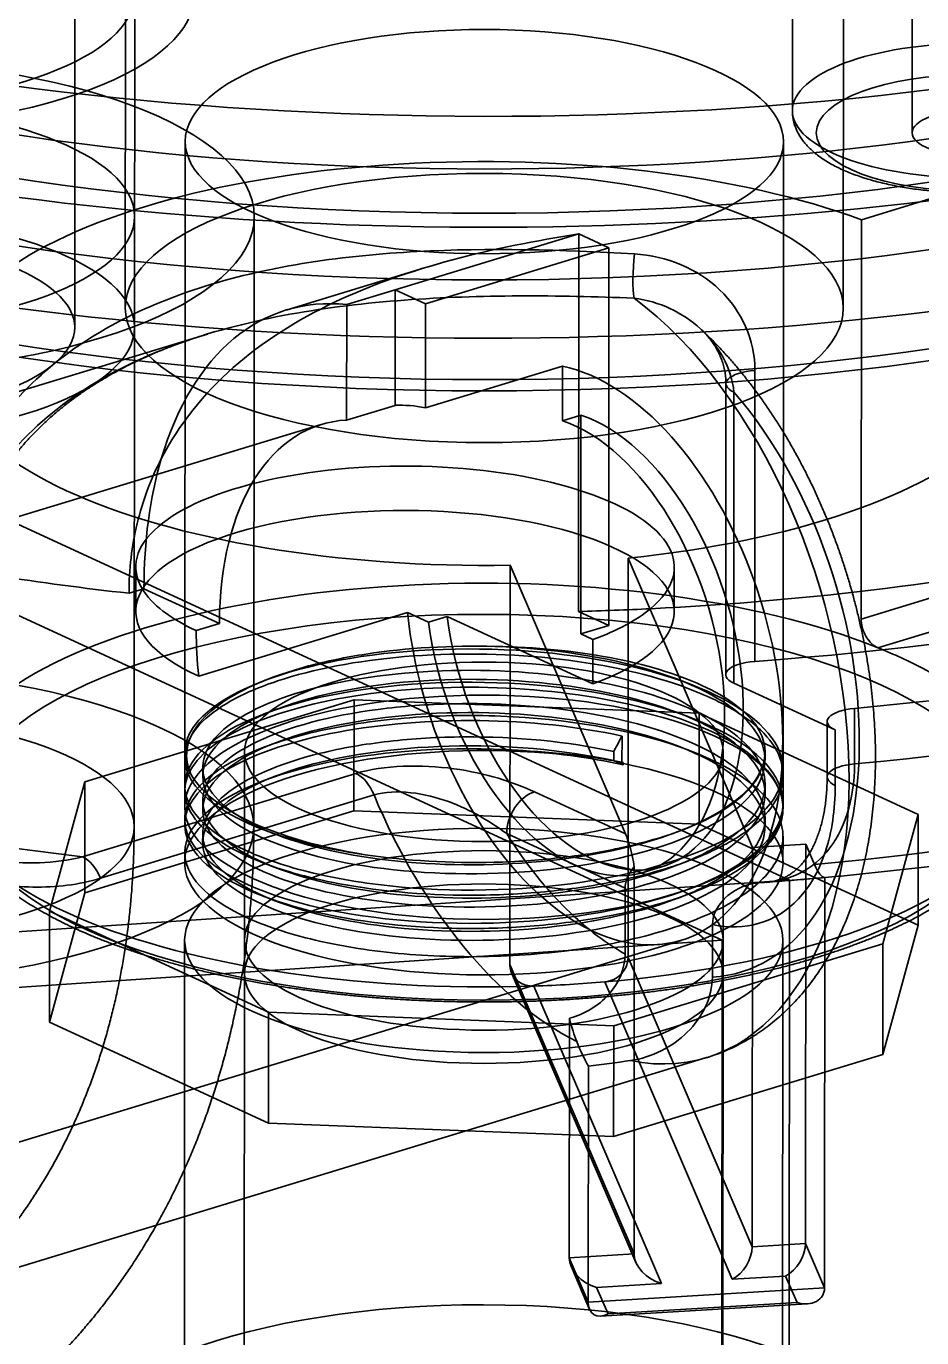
# Model space of a CAD drawing. Header units: millimetres. Extents: x 13 to 1054, y -1204 to 736.
# Drawn here: x 602.6 to 640, y -123.8 to -69 of the extents above; entities that cross this region are included whole.
import ezdxf

# ---------------------------------------------------------------- set-up
doc = ezdxf.new("R2010")
doc.units = ezdxf.units.MM
doc.layers.add('1', color=7, linetype='Continuous', true_color=0xffffff)

msp = doc.modelspace()

# ---------------------------------------------------------------- linework, layer by layer
at = {"layer": '1', "color": 250, "linetype": 'Continuous', "lineweight": 35}
for p, q in [((606.893, 197.365), (606.691, -80.751)), ((636.691, -80.773), (636.893, 197.343)), ((616.248, -97.131), (605.005, -100.555)), ((616.248, -97.131), (616.245, -101.766)), ((630.67, -97.694), (616.248, -97.131)), ((630.67, -97.694), (630.667, -102.33)), ((639.822, -101.916), (630.67, -97.694)), ((627.447, -99.785), (627.448, -98.643)), ((609.177, -99.339), (609.177, -99.551)), ((611.677, -99.296), (611.67, -108.566)), ((627.101, -99.293), (627.101, -99.668)), ((631.67, -108.581), (631.677, -99.31)), ((633.427, -99.651), (633.427, -99.312)), ((609.927, -99.953), (609.926, -100.329)), ((627.447, -99.785), (627.493, -99.752)), ((634.176, -100.265), (634.177, -100.053)), ((605.005, -100.555), (603.526, -105.961)), ((605.005, -100.555), (605.001, -105.19)), ((609.176, -100.73), (609.176, -100.942)), ((633.426, -101.041), (633.426, -100.666)), ((609.926, -101.344), (609.925, -101.72)), ((616.245, -101.766), (605.001, -105.19)), ((630.667, -102.33), (616.245, -101.766)), ((634.175, -101.656), (634.176, -101.443)), ((638.343, -107.322), (639.822, -101.916)), ((639.822, -101.916), (639.819, -106.551)), ((609.175, -102.12), (609.175, -102.333)), ((639.819, -106.551), (630.667, -102.33)), ((633.425, -102.432), (633.425, -102.056)), ((609.925, -102.735), (609.924, -103.11)), ((634.174, -103.948), (634.175, -102.834)), ((609.174, -103.511), (609.174, -103.929)), ((605.001, -105.19), (603.522, -110.597)), ((603.526, -105.961), (603.522, -110.597)), ((603.526, -105.961), (612.678, -110.183)), ((638.34, -111.957), (639.819, -106.551)), ((627.099, -110.746), (638.343, -107.322)), ((638.343, -107.322), (638.34, -111.957)), ((603.522, -110.597), (612.674, -114.818)), ((612.678, -110.183), (612.674, -114.818)), ((612.678, -110.183), (627.099, -110.746)), ((627.099, -110.746), (627.096, -115.381)), ((627.096, -115.381), (638.34, -111.957)), ((612.674, -114.818), (627.096, -115.381))]:
    msp.add_line(p, q, dxfattribs=at)
at = {"layer": '1', "color": 252, "linetype": 'Continuous', "lineweight": 35}
for p, q in [((639.594, -36.358), (639.567, -73.44)), ((634.573, -64.166), (634.567, -72.509)), ((637.453, -77.07), (662.766, -69.361)), ((609.196, -73.8), (609.175, -101.612)), ((634.175, -101.63), (634.196, -73.818)), ((637.441, -93.757), (637.453, -77.07)), ((625.639, -77.667), (617.969, -80.003)), ((625.627, -93.44), (625.639, -77.667)), ((625.639, -77.667), (626.901, -78.249)), ((626.901, -78.249), (619.232, -80.585)), ((626.89, -94.022), (626.901, -78.249)), ((619.2, -79.084), (613.419, -80.844)), ((617.969, -80.003), (615.944, -80.62)), ((617.966, -84.827), (617.969, -80.003)), ((617.969, -80.003), (619.232, -80.585)), ((615.941, -85.444), (615.944, -80.62)), ((619.232, -80.585), (619.229, -84.934)), ((610.122, -81.848), (576.581, -92.064)), ((624.959, -83.189), (619.229, -84.934)), ((624.958, -85.468), (624.959, -83.189)), ((633.003, -83.371), (632.994, -95.528)), ((631.791, -83.922), (631.782, -96.079)), ((632.118, -96.434), (632.127, -84.277)), ((615.941, -85.444), (617.966, -84.827)), ((624.958, -85.468), (625.733, -85.232)), ((625.727, -94.377), (625.733, -85.232)), ((614.876, -85.627), (578.037, -96.847)), ((662.754, -86.048), (637.441, -93.757)), ((638.14, -94.954), (664.16, -87.03)), ((622.762, -108.193), (622.774, -91.506)), ((627.591, -102.729), (622.774, -91.506)), ((627.699, -107.899), (627.711, -91.212)), ((627.711, -91.212), (632.898, -103.297)), ((607.132, -91.575), (607.131, -93.429)), ((629.631, -93.446), (629.632, -91.591)), ((607.41, -92.508), (606.846, -92.68)), ((607.471, -92.489), (607.41, -92.508)), ((610.627, -93.945), (607.471, -92.489)), ((609.759, -96.141), (618.483, -93.484)), ((618.483, -93.484), (619.362, -93.89)), ((620.137, -93.653), (619.362, -93.89)), ((620.137, -93.653), (626.23, -96.464)), ((626.89, -94.022), (625.627, -93.44)), ((609.658, -94.241), (610.627, -93.945)), ((626.89, -94.022), (625.727, -94.377)), ((625.727, -94.377), (626.232, -94.61)), ((626.232, -94.61), (626.23, -96.464)), ((636.358, -98.39), (632.118, -96.434)), ((637.165, -97.489), (637.163, -99.807)), ((636.022, -98.034), (636.02, -100.352)), ((636.357, -100.707), (636.358, -98.39)), ((616.331, -100.208), (604.902, -103.688)), ((605.656, -104.585), (617.085, -101.104)), ((627.591, -102.729), (623.794, -100.977)), ((622.629, -102.722), (627.579, -105.005)), ((632.886, -119.984), (632.898, -103.297)), ((632.898, -103.297), (635.126, -103.164)), ((635.126, -103.164), (635.114, -119.851)), ((635.492, -104.016), (635.126, -103.164)), ((627.95, -120.279), (627.961, -104.106)), ((628.369, -104.33), (629.144, -104.094)), ((635.921, -104.553), (635.909, -121.702)), ((627.577, -107.755), (627.579, -105.005)), ((631.224, -106.524), (631.222, -108.715)), ((585.321, -120.762), (629.915, -107.181)), ((632.886, -119.984), (627.699, -107.899)), ((622.762, -108.193), (627.95, -120.279)), ((622.832, -108.532), (628.029, -120.64)), ((626.725, -108.918), (632.057, -121.34)), ((629.095, -121.517), (623.763, -109.095)), ((625.241, -120.44), (625.249, -110.434)), ((586.778, -125.545), (630.984, -112.082)), ((626.043, -112.433), (626.036, -122.292)), ((635.114, -119.851), (632.886, -119.984)), ((635.909, -121.702), (635.114, -119.851)), ((627.95, -120.279), (625.241, -120.44)), ((625.241, -120.44), (626.036, -122.292)), ((625.321, -120.801), (626.093, -122.601)), ((626.387, -121.679), (629.095, -121.517)), ((632.057, -121.34), (634.285, -121.207)), ((634.285, -121.207), (634.762, -122.318)), ((626.036, -122.292), (635.909, -121.702)), ((626.864, -122.789), (626.387, -121.679)), ((626.55, -122.883), (635.197, -122.366)), ((634.762, -122.318), (626.864, -122.789))]:
    msp.add_line(p, q, dxfattribs=at)
at = {"layer": '1', "color": 151, "linetype": 'Continuous', "lineweight": 35}
for p, q in [((634.444, -104.67), (509.451, -47.018)), ((631.631, -107.176), (509.088, -50.655)), ((389.304, -121.076), (634.444, -104.67)), ((634.444, -104.67), (634.34, -247.437)), ((392.114, -123.205), (631.631, -107.176)), ((631.631, -107.176), (631.531, -245.307))]:
    msp.add_line(p, q, dxfattribs=at)
at = {"layer": '1', "color": 27, "linetype": 'Continuous', "lineweight": 35}
for p, q in [((604.576, -81.57), (604.593, -58.394)), ((607.076, -81.572), (607.093, -58.396)), ((607.061, -102.431), (607.08, -76.937)), ((612.061, -102.434), (612.08, -76.941)), ((609.171, -107.174), (609.155, -130.35)), ((611.671, -107.176), (611.655, -130.352)), ((631.655, -130.367), (631.671, -107.19)), ((634.155, -130.369), (634.171, -107.192))]:
    msp.add_line(p, q, dxfattribs=at)
at = {"layer": '1', "color": 252, "linetype": 'Continuous', "lineweight": 35}
for centre, major_axis in [((621.707, -57.586), (-51.25, 0.037)), ((621.706, -59.903), (52.5, -0.038)), ((621.702, -64.539), (52.5, -0.038)), ((621.702, -64.539), (51.25, -0.037)), ((621.696, -73.809), (-12.5, 0.009)), ((642.067, -72.515), (-7.5, 0.005)), ((642.067, -73.442), (6.5, -0.005)), ((642.067, -73.442), (-2.5, 0.002)), ((621.675, -101.621), (21.5, -0.016)), ((621.675, -101.621), (-12.5, 0.009))]:
    msp.add_ellipse(centre, major_axis=major_axis, ratio=0.374927, dxfattribs=at)
at = {"layer": '1', "color": 23, "linetype": 'Continuous', "lineweight": 35}
msp.add_ellipse((594.586, -67.657), major_axis=(-12.5, 0.009), ratio=0.374927, dxfattribs=at)
msp.add_ellipse((594.586, -67.657), major_axis=(-15, 0.011), ratio=0.374927, start_param=0.683476, end_param=3.825068, dxfattribs=at)
at = {"layer": '1', "color": 252, "linetype": 'Continuous', "lineweight": 35}
for centre, major_axis, ratio, start_param, end_param in [((621.713, -50.633), (-59, 0.043), 0.374927, 0.810626, 2.127121), ((621.709, -55.268), (-52.5, 0.038), 0.374927, 1.061774, 2.468813), ((621.709, -55.268), (-59, 0.043), 0.374927, 1.174367, 2.35622), ((621.689, -83.08), (22.5, -0.016), 0.374927, 0.794817, 2.66653), ((621.706, -59.903), (-59, 0.043), 0.374927, 0.810626, 2.127121), ((621.689, -83.08), (22.5, -0.016), 0.374927, 4.983607, 6.85532), ((628.126, -79.061), (0.085, 1.498), 0.136511, 1.195798, 2.610317), ((618.518, -97.585), (5.099, -16.741), 0.585427, 2.897016, 3.868224), ((625.886, -95.341), (5.099, -16.741), 0.585427, 5.977613, 8.757228), ((621.689, -83.08), (22.5, -0.016), 0.374927, 2.889212, 4.760925), ((626.273, -95.223), (3.642, -11.958), 0.585427, 4.392313, 9.112406), ((633.291, -83.923), (1.5, -0.001), 0.374927, 1.763764, 3.825068), ((628.212, -94.632), (-4.224, 13.871), 0.585427, 2.996932, 5.361556), ((620.543, -96.968), (-3.642, 11.958), 0.585427, 5.970813, 6.136181), ((618.518, -97.585), (3.642, -11.958), 0.585427, 2.994588, 4.231622), ((625.484, -94.859), (2.885, -9.471), 0.585427, 4.435026, 9.02944), ((626.26, -94.623), (-2.885, 9.471), 0.585427, 1.293434, 5.887847), ((621.696, -73.809), (-52.5, 0.038), 0.374927, 1.703672, 2.468813), ((618.382, -91.583), (-11.25, 0.008), 0.374927, 2.718011, 6.506107), ((618.518, -97.585), (-5.099, 16.741), 0.585427, 0.726631, 1.090029), ((618.381, -93.437), (11.25, -0.008), 0.374927, 5.484871, 10.122569), ((621.696, -73.809), (-59, 0.043), 0.374927, 1.763764, 2.35622), ((621.696, -73.809), (-52.5, 0.038), 0.374927, 1.061774, 1.284295), ((621.696, -73.809), (65, -0.047), 0.374927, 4.952954, 5.503477), ((621.676, -100.694), (-22.5, 0.016), 0.374927, 3.891785, 5.852747), ((618.382, -91.583), (11.25, -0.008), 0.374927, 3.364514, 3.825068), ((621.696, -73.809), (-52.5, 0.038), 0.374927, 1.646027, 1.703672), ((618.382, -91.583), (11.25, -0.008), 0.374927, 5.484871, 5.859604), ((621.694, -76.127), (-65, 0.047), 0.374927, 1.811361, 2.361884), ((621.676, -100.694), (-22.5, 0.016), 0.374927, 3.758352, 3.891785), ((621.676, -100.694), (-22.5, 0.016), 0.374927, 1.797389, 3.758352), ((633.282, -96.08), (-1.5, 0.001), 0.374927, 4.905356, 6.966661), ((637.522, -98.035), (1.5, -0.001), 0.374927, 1.811361, 3.825068), ((621.689, -83.08), (57.5, -0.042), 0.374927, 4.955089, 5.525836), ((621.676, -100.694), (-22.5, 0.016), 0.374927, 5.98618, 7.947142), ((616.33, -101.598), (-0.437, 1.435), 0.585427, 4.881718, 5.802418), ((637.52, -100.353), (1.5, -0.001), 0.374927, 1.811361, 3.825068), ((625.886, -95.341), (5.099, -16.741), 0.585427, 4.881718, 5.773401), ((623.793, -102.368), (0.628, 1.362), 0.718822, 0.569621, 2.140417), ((621.689, -83.08), (57.5, -0.042), 0.374927, 4.287936, 4.416408), ((628.212, -94.632), (-4.224, 13.871), 0.585427, 2.005917, 2.592414), ((627.59, -104.119), (-0.31, 1.779), 0.203747, 4.684281, 5.573705), ((604.901, -105.079), (-0.437, 1.435), 0.585427, 4.881718, 5.802418), ((629.289, -104.903), (1.693, 0.295), 0.804712, 2.320361, 3.001733), ((621.676, -100.694), (-22.5, 0.016), 0.374927, 1.663957, 1.797389), ((625.658, -95.41), (-1.371, 17.864), 0.16258, 2.667988, 2.820793), ((621.788, -96.589), (34.533, 2.649), 0.467327, 4.799997, 4.851404), ((632.058, -120.413), (0.59, 0.957), 0.607584, 3.933888, 5.504684), ((634.286, -120.28), (0.59, 0.957), 0.607584, 3.933888, 5.504684), ((626.388, -120.752), (-1.054, 0.65), 0.693024, 0.403495, 1.974291), ((629.096, -120.59), (-1.054, 0.65), 0.693024, 0.403495, 1.974291), ((634.763, -121.391), (-1.054, 0.65), 0.693024, 1.974291, 3.545088), ((626.864, -121.862), (0.59, 0.957), 0.607584, 2.363092, 3.933888)]:
    msp.add_ellipse(centre, major_axis=major_axis, ratio=ratio, start_param=start_param, end_param=end_param, dxfattribs=at)
at = {"layer": '1', "color": 27, "linetype": 'Continuous', "lineweight": 35}
for centre, major_axis in [((594.58, -76.928), (-17.5, 0.013)), ((594.58, -76.928), (-12.5, 0.009)), ((594.576, -81.563), (12.5, -0.009)), ((594.576, -81.563), (-10, 0.007)), ((594.561, -102.422), (-17.5, 0.013)), ((594.561, -102.422), (-12.5, 0.009)), ((621.671, -107.183), (12.5, -0.009)), ((621.671, -107.183), (-10, 0.007)), ((621.656, -128.969), (-17.5, 0.013))]:
    msp.add_ellipse(centre, major_axis=major_axis, ratio=0.374927, dxfattribs=at)
at = {"layer": '1', "color": 250, "linetype": 'Continuous', "lineweight": 35}
for centre, major_axis in [((621.691, -80.762), (15, -0.011)), ((621.677, -99.303), (-10, 0.007)), ((621.67, -108.574), (-10, 0.007))]:
    msp.add_ellipse(centre, major_axis=major_axis, ratio=0.374927, dxfattribs=at)
for centre, major_axis, start_param, end_param in [((621.677, -99.303), (-11.75, 0.009), 2.977417, 4.672719), ((621.674, -103.938), (12.5, -0.009), 1.251977, 7.374144), ((621.677, -99.303), (-12.5, 0.009), 0.203806, 1.163113)]:
    msp.add_ellipse(centre, major_axis=major_axis, ratio=0.374927, start_param=start_param, end_param=end_param, dxfattribs=at)
at = {"layer": '1', "color": 252, "linetype": 'Continuous', "lineweight": 35}
for points, knots in [([(634.567, -72.512), (634.568, -72.574), (634.573, -72.697), (634.6, -72.88), (634.644, -73.061), (634.706, -73.238), (634.783, -73.411), (634.878, -73.581), (634.989, -73.747), (635.118, -73.91), (635.266, -74.069), (635.432, -74.225), (635.618, -74.377), (635.822, -74.524), (636.043, -74.665), (636.28, -74.798), (636.531, -74.925), (636.794, -75.043), (637.069, -75.154), (637.353, -75.257), (637.648, -75.353), (637.951, -75.442), (638.263, -75.523), (638.583, -75.597), (638.91, -75.664), (639.244, -75.725), (639.583, -75.778), (639.928, -75.824), (640.278, -75.863), (640.631, -75.895), (640.987, -75.92), (641.346, -75.938), (641.706, -75.949), (642.067, -75.953), (642.428, -75.95), (642.788, -75.939), (643.146, -75.922), (643.502, -75.897), (643.855, -75.866), (644.204, -75.827), (644.548, -75.781), (644.886, -75.729), (645.219, -75.669), (645.545, -75.603), (645.863, -75.529), (646.173, -75.449), (646.475, -75.362), (646.768, -75.267), (647.051, -75.165), (647.325, -75.056), (647.587, -74.939), (647.839, -74.813), (648.079, -74.679), (648.305, -74.536), (648.518, -74.384), (648.714, -74.223), (648.892, -74.054), (649.045, -73.884), (649.173, -73.716), (649.283, -73.546), (649.378, -73.366), (649.455, -73.178), (649.512, -72.989), (649.55, -72.8), (649.565, -72.643), (649.567, -72.55), (649.567, -72.52)], [0, 0, 0, 0, 0.01271, 0.025484, 0.038306, 0.051275, 0.064487, 0.078044, 0.092038, 0.106554, 0.121648, 0.137334, 0.153567, 0.170239, 0.187201, 0.204305, 0.221411, 0.238443, 0.255369, 0.272179, 0.288875, 0.305467, 0.321964, 0.338379, 0.354721, 0.371003, 0.387232, 0.403417, 0.419566, 0.435685, 0.451781, 0.46786, 0.483926, 0.499986, 0.516044, 0.532104, 0.54817, 0.564248, 0.580342, 0.596459, 0.612604, 0.628785, 0.645008, 0.661281, 0.677613, 0.694015, 0.710498, 0.727073, 0.743755, 0.760555, 0.777486, 0.794552, 0.81175, 0.829054, 0.846391, 0.863618, 0.880562, 0.897043, 0.911293, 0.925012, 0.939691, 0.953824, 0.967477, 0.980757, 0.993772, 1, 1, 1, 1]), ([(625.639, -77.667), (622.076, -78.221), (618.538, -79.048), (613.885, -81.254), (612.433, -82.164), (609.965, -84.341), (608.934, -85.625), (608.196, -87.056)], [0, 0, 0, 0, 0.5, 0.5, 0.75, 0.75, 1, 1, 1, 1]), ([(598.902, -90.875), (599.499, -88.154), (600.845, -85.778), (603.775, -82.969), (604.874, -82.178), (607.301, -80.835), (608.644, -80.28), (612.807, -78.982), (615.854, -78.563), (621.899, -78.239), (624.93, -78.322), (627.967, -78.501)], [0, 0, 0, 0, 0.25, 0.25, 0.375, 0.375, 0.5, 0.5, 0.75, 0.75, 1, 1, 1, 1]), ([(627.967, -78.501), (629.339, -78.583), (630.601, -79.116), (632.452, -80.884), (633.004, -82.082), (633.003, -83.371)], [0, 0, 0, 0, 0.5, 0.5, 1, 1, 1, 1]), ([(627.949, -80.346), (624.755, -80.226), (621.556, -80.197), (616.755, -80.549), (615.138, -80.737), (612.002, -81.31), (610.483, -81.691), (607.567, -82.728), (606.193, -83.38), (603.742, -84.972), (602.631, -85.938), (600.824, -88.146), (600.122, -89.381), (599.155, -92.13), (598.912, -93.575), (598.911, -95.096)], [0, 0, 0, 0, 0.25, 0.25, 0.375, 0.375, 0.5, 0.5, 0.625, 0.625, 0.75, 0.75, 0.875, 0.875, 1, 1, 1, 1]), ([(632.127, -84.277), (632.011, -83.254), (631.492, -82.331), (629.976, -80.936), (628.998, -80.489), (627.949, -80.346)], [0, 0, 0, 0, 0.5, 0.5, 1, 1, 1, 1]), ([(599.465, -94.661), (599.465, -94.585), (599.467, -94.349), (599.48, -93.955), (599.512, -93.482), (599.56, -93.016), (599.624, -92.555), (599.704, -92.098), (599.801, -91.642), (599.915, -91.192), (600.044, -90.748), (600.189, -90.311), (600.35, -89.882), (600.526, -89.461), (600.719, -89.047), (600.927, -88.641), (601.151, -88.244), (601.39, -87.855), (601.646, -87.474), (601.918, -87.1), (602.205, -86.737), (602.508, -86.384), (602.826, -86.039), (603.16, -85.704), (603.509, -85.377), (603.872, -85.062), (604.245, -84.761), (604.632, -84.471), (605.033, -84.19), (605.452, -83.918), (605.884, -83.656), (606.331, -83.405), (606.791, -83.164), (607.266, -82.932), (607.754, -82.712), (608.256, -82.502), (608.771, -82.302), (609.301, -82.112), (609.739, -81.967), (610.001, -81.886), (610.079, -81.862)], [0, 0, 0, 0, 0.012134, 0.038031, 0.063817, 0.089411, 0.114847, 0.140714, 0.166676, 0.192737, 0.218863, 0.245016, 0.271155, 0.297248, 0.32355, 0.349849, 0.376213, 0.402679, 0.429282, 0.456057, 0.482978, 0.509776, 0.536749, 0.563976, 0.591354, 0.618771, 0.646081, 0.672832, 0.70051, 0.728268, 0.756151, 0.784202, 0.812468, 0.840975, 0.869843, 0.898579, 0.927787, 0.957388, 0.987292, 1, 1, 1, 1]), ([(630.763, -81.661), (630.776, -81.673), (630.848, -81.742), (630.974, -81.873), (631.131, -82.061), (631.274, -82.258), (631.4, -82.463), (631.51, -82.674), (631.602, -82.89), (631.676, -83.111), (631.733, -83.336), (631.771, -83.562), (631.789, -83.758), (631.792, -83.878), (631.792, -83.922)], [0, 0, 0, 0, 0.020297, 0.114333, 0.209033, 0.303978, 0.398679, 0.49268, 0.58564, 0.677646, 0.769236, 0.859771, 0.948276, 1, 1, 1, 1]), ([(630.984, -112.082), (631.04, -112.065), (631.216, -112.009), (631.51, -111.905), (631.861, -111.761), (632.206, -111.6), (632.543, -111.423), (632.874, -111.23), (633.197, -111.02), (633.512, -110.794), (633.82, -110.552), (634.119, -110.294), (634.409, -110.02), (634.691, -109.731), (634.963, -109.426), (635.226, -109.105), (635.479, -108.769), (635.722, -108.419), (635.954, -108.054), (636.175, -107.674), (636.385, -107.281), (636.583, -106.874), (636.77, -106.454), (636.944, -106.022), (637.106, -105.579), (637.255, -105.124), (637.391, -104.659), (637.514, -104.184), (637.625, -103.701), (637.722, -103.209), (637.807, -102.709), (637.878, -102.203), (637.936, -101.69), (637.982, -101.171), (638.014, -100.646), (638.034, -100.117), (638.041, -99.584), (638.036, -99.047), (638.018, -98.507), (637.988, -97.964), (637.945, -97.42), (637.89, -96.873), (637.823, -96.326), (637.744, -95.777), (637.654, -95.229), (637.551, -94.681), (637.437, -94.134), (637.312, -93.588), (637.175, -93.044), (637.028, -92.502), (636.869, -91.964), (636.699, -91.428), (636.519, -90.897), (636.328, -90.369), (636.127, -89.847), (635.915, -89.33), (635.693, -88.819), (635.462, -88.314), (635.221, -87.815), (634.97, -87.324), (634.71, -86.841), (634.441, -86.366), (634.163, -85.899), (633.875, -85.442), (633.58, -84.994), (633.276, -84.556), (632.963, -84.129), (632.643, -83.713), (632.314, -83.308), (631.978, -82.915), (631.635, -82.534), (631.284, -82.167), (630.993, -81.879), (630.819, -81.713), (630.765, -81.663)], [0, 0, 0, 0, 0.005895, 0.01865, 0.031402, 0.044168, 0.056961, 0.069794, 0.08268, 0.095633, 0.108664, 0.121782, 0.134998, 0.148319, 0.161749, 0.175294, 0.188954, 0.202729, 0.216615, 0.230607, 0.244698, 0.258878, 0.273138, 0.287466, 0.301851, 0.316283, 0.330749, 0.345241, 0.359749, 0.374266, 0.388785, 0.403298, 0.417802, 0.432295, 0.446774, 0.461237, 0.475683, 0.490113, 0.504526, 0.518923, 0.533304, 0.54767, 0.562023, 0.576363, 0.590693, 0.605012, 0.619324, 0.633629, 0.647929, 0.662226, 0.676522, 0.690817, 0.705114, 0.719414, 0.733718, 0.748028, 0.762347, 0.776674, 0.791013, 0.805365, 0.81973, 0.834111, 0.84851, 0.862926, 0.877361, 0.891816, 0.906292, 0.920788, 0.935305, 0.949841, 0.964395, 0.978964, 0.993547, 1, 1, 1, 1]), ([(608.196, -87.056), (607.756, -87.908), (607.414, -88.827), (606.962, -90.707), (606.846, -91.677), (606.846, -92.68)], [0, 0, 0, 0, 0.5, 0.5, 1, 1, 1, 1]), ([(637.441, -93.757), (637.44, -93.861), (637.454, -93.97), (637.507, -94.185), (637.546, -94.292), (637.644, -94.491), (637.705, -94.585), (637.837, -94.747), (637.911, -94.817), (638.037, -94.905), (638.089, -94.934), (638.14, -94.954)], [0, 0, 0, 0, 0.213657, 0.213657, 0.427267, 0.427267, 0.641595, 0.641595, 0.857036, 0.857036, 1, 1, 1, 1]), ([(633.47, -104.757), (633.514, -104.754), (633.907, -104.725), (634.648, -104.667), (635.691, -104.578), (636.729, -104.482), (637.765, -104.379), (638.795, -104.269), (639.822, -104.153), (640.844, -104.029), (641.861, -103.899), (642.873, -103.761), (643.879, -103.617), (644.88, -103.466), (645.875, -103.308), (646.864, -103.143), (647.846, -102.971), (648.822, -102.792), (649.791, -102.607), (650.753, -102.415), (651.708, -102.216), (652.656, -102.01), (653.595, -101.797), (654.527, -101.578), (655.451, -101.351), (656.366, -101.118), (657.273, -100.878), (658.171, -100.632), (659.06, -100.378), (659.94, -100.118), (660.81, -99.85), (661.672, -99.576), (662.523, -99.295), (663.365, -99.006), (664.108, -98.743), (664.568, -98.574), (664.754, -98.505)], [0, 0, 0, 0, 0.003764, 0.033864, 0.063973, 0.094093, 0.124226, 0.154374, 0.184536, 0.214715, 0.244911, 0.275126, 0.305361, 0.335617, 0.365896, 0.396199, 0.426527, 0.456883, 0.487267, 0.517681, 0.548127, 0.578606, 0.609121, 0.639674, 0.670265, 0.700898, 0.731575, 0.762297, 0.793066, 0.823886, 0.854758, 0.885684, 0.916667, 0.94771, 0.978814, 1, 1, 1, 1]), ([(623.794, -100.977), (623.34, -100.768), (622.842, -100.576), (621.719, -100.243), (621.094, -100.103), (619.746, -99.92), (619.011, -99.878), (617.585, -99.935), (616.894, -100.036), (616.331, -100.208)], [0, 0, 0, 0, 0.25, 0.25, 0.5, 0.5, 0.75, 0.75, 1, 1, 1, 1]), ([(637.163, -99.807), (637.162, -101.333), (636.73, -102.627), (635.271, -104.346), (634.288, -104.755), (633.207, -104.768)], [0, 0, 0, 0, 0.5, 0.5, 1, 1, 1, 1]), ([(599.176, -100.677), (599.176, -100.693), (599.177, -100.798), (599.185, -100.994), (599.215, -101.263), (599.263, -101.53), (599.329, -101.796), (599.413, -102.062), (599.514, -102.325), (599.634, -102.588), (599.772, -102.849), (599.929, -103.108), (600.104, -103.366), (600.298, -103.621), (600.511, -103.874), (600.741, -104.124), (600.99, -104.371), (601.257, -104.613), (601.541, -104.852), (601.841, -105.086), (602.158, -105.315), (602.491, -105.54), (602.839, -105.76), (603.202, -105.974), (603.579, -106.183), (603.971, -106.387), (604.376, -106.585), (604.794, -106.778), (605.226, -106.965), (605.67, -107.147), (606.126, -107.324), (606.594, -107.494), (607.074, -107.659), (607.565, -107.819), (608.067, -107.972), (608.58, -108.119), (609.102, -108.261), (609.634, -108.396), (610.176, -108.526), (610.726, -108.649), (611.285, -108.766), (611.852, -108.877), (612.426, -108.982), (613.008, -109.08), (613.596, -109.171), (614.191, -109.256), (614.791, -109.335), (615.397, -109.407), (616.008, -109.472), (616.623, -109.531), (617.242, -109.583), (617.865, -109.628), (618.49, -109.666), (619.119, -109.698), (619.749, -109.723), (620.38, -109.741), (621.013, -109.752), (621.646, -109.756), (622.279, -109.753), (622.911, -109.744), (623.543, -109.727), (624.173, -109.704), (624.801, -109.674), (625.427, -109.637), (626.05, -109.593), (626.669, -109.543), (627.285, -109.485), (627.896, -109.421), (628.502, -109.351), (629.102, -109.274), (629.697, -109.19), (630.286, -109.1), (630.868, -109.003), (631.443, -108.9), (632.01, -108.791), (632.569, -108.675), (633.12, -108.553), (633.662, -108.425), (634.195, -108.291), (634.718, -108.151), (635.23, -108.005), (635.733, -107.853), (636.224, -107.695), (636.705, -107.531), (637.174, -107.362), (637.631, -107.187), (638.075, -107.007), (638.508, -106.821), (638.927, -106.63), (639.333, -106.433), (639.726, -106.23), (640.105, -106.022), (640.469, -105.809), (640.819, -105.591), (641.154, -105.367), (641.474, -105.138), (641.778, -104.903), (642.066, -104.664), (642.337, -104.419), (642.591, -104.17), (642.827, -103.917), (643.045, -103.659), (643.244, -103.398), (643.424, -103.134), (643.585, -102.867), (643.726, -102.598), (643.848, -102.328), (643.95, -102.058), (644.034, -101.786), (644.098, -101.515), (644.143, -101.243), (644.17, -100.976), (644.176, -100.8), (644.176, -100.715)], [0, 0, 0, 0, 0.001443, 0.009632, 0.017822, 0.026034, 0.034289, 0.042608, 0.05101, 0.059509, 0.068115, 0.076834, 0.085667, 0.094608, 0.103649, 0.112778, 0.121979, 0.131238, 0.140539, 0.149869, 0.159218, 0.168574, 0.177931, 0.187282, 0.196624, 0.205954, 0.215272, 0.224577, 0.233868, 0.243145, 0.252409, 0.261661, 0.270901, 0.280129, 0.289347, 0.298555, 0.307754, 0.316944, 0.326126, 0.335301, 0.34447, 0.353632, 0.362788, 0.37194, 0.381086, 0.390229, 0.399367, 0.408502, 0.417634, 0.426763, 0.43589, 0.445015, 0.454137, 0.463259, 0.472379, 0.481498, 0.490617, 0.499735, 0.508853, 0.517971, 0.52709, 0.536209, 0.545329, 0.55445, 0.563572, 0.572697, 0.581823, 0.590952, 0.600083, 0.609217, 0.618355, 0.627496, 0.636642, 0.645792, 0.654947, 0.664107, 0.673274, 0.682446, 0.691626, 0.700814, 0.71001, 0.719215, 0.72843, 0.737655, 0.746891, 0.756139, 0.765399, 0.774673, 0.783961, 0.793263, 0.802579, 0.81191, 0.821255, 0.830612, 0.83998, 0.849356, 0.858733, 0.868104, 0.87746, 0.886788, 0.896075, 0.905307, 0.914465, 0.923534, 0.932501, 0.941356, 0.950091, 0.95871, 0.967216, 0.975622, 0.983943, 0.992198, 1, 1, 1, 1]), ([(631.224, -106.524), (632.584, -106.801), (633.872, -106.46), (635.296, -104.944), (635.685, -104.272), (636.216, -102.655), (636.356, -101.724), (636.357, -100.707)], [0, 0, 0, 0, 0.5, 0.5, 0.75, 0.75, 1, 1, 1, 1]), ([(636.02, -100.352), (636.02, -100.415), (636.018, -100.58), (636.008, -100.845), (635.987, -101.141), (635.956, -101.425), (635.917, -101.696), (635.869, -101.957), (635.812, -102.21), (635.746, -102.455), (635.671, -102.691), (635.589, -102.916), (635.499, -103.129), (635.403, -103.328), (635.301, -103.514), (635.195, -103.684), (635.086, -103.839), (634.974, -103.978), (634.854, -104.109), (634.727, -104.23), (634.59, -104.342), (634.444, -104.443), (634.289, -104.532), (634.124, -104.609), (633.948, -104.672), (633.77, -104.718), (633.611, -104.744), (633.512, -104.754), (633.472, -104.757)], [0, 0, 0, 0, 0.021426, 0.057032, 0.092519, 0.127715, 0.162451, 0.196372, 0.231647, 0.26731, 0.303329, 0.339657, 0.376241, 0.413029, 0.44997, 0.487024, 0.524168, 0.561408, 0.599129, 0.640155, 0.682836, 0.727461, 0.774194, 0.823008, 0.873528, 0.924962, 0.969809, 1, 1, 1, 1]), ([(594.813, -101.202), (595.417, -102.078), (596.221, -102.772), (597.96, -103.855), (598.918, -104.254), (600.854, -104.793), (601.854, -104.939), (603.802, -104.97), (604.75, -104.861), (605.656, -104.585)], [0, 0, 0, 0, 0.25, 0.25, 0.5, 0.5, 0.75, 0.75, 1, 1, 1, 1]), ([(617.085, -101.104), (617.518, -100.972), (618.076, -100.949), (619.179, -101.072), (619.714, -101.212), (621.16, -101.735), (621.944, -102.221), (622.629, -102.722)], [0, 0, 0, 0, 0.25, 0.25, 0.5, 0.5, 1, 1, 1, 1]), ([(604.902, -103.688), (603.729, -103.986), (602.493, -104.005), (599.974, -103.662), (598.734, -103.301), (597.566, -102.724)], [0, 0, 0, 0, 0.5, 0.5, 1, 1, 1, 1]), ([(633.207, -104.768), (632.719, -104.803), (632.25, -104.999), (631.496, -105.624), (631.224, -106.064), (631.224, -106.524)], [0, 0, 0, 0, 0.5, 0.5, 1, 1, 1, 1]), ([(625.249, -110.434), (625.88, -110.259), (626.462, -109.92), (627.318, -108.973), (627.576, -108.365), (627.577, -107.755)], [0, 0, 0, 0, 0.5, 0.5, 1, 1, 1, 1]), ([(627.699, -107.899), (627.699, -108.002), (627.68, -108.109), (627.609, -108.311), (627.555, -108.409), (627.42, -108.584), (627.337, -108.664), (627.153, -108.792), (627.05, -108.842), (626.872, -108.897), (626.798, -108.911), (626.725, -108.918)], [0, 0, 0, 0, 0.213657, 0.213657, 0.427267, 0.427267, 0.641595, 0.641595, 0.857036, 0.857036, 1, 1, 1, 1]), ([(623.763, -109.095), (623.651, -109.098), (623.537, -109.084), (623.326, -109.021), (623.225, -108.972), (623.05, -108.846), (622.973, -108.767), (622.854, -108.593), (622.81, -108.494), (622.77, -108.328), (622.762, -108.261), (622.762, -108.193)], [0, 0, 0, 0, 0.215661, 0.215661, 0.431308, 0.431308, 0.647116, 0.647116, 0.862309, 0.862309, 1, 1, 1, 1]), ([(631.222, -108.715), (631.222, -109.561), (630.804, -110.394), (629.546, -111.645), (628.695, -112.076), (627.8, -112.204)], [0, 0, 0, 0, 0.5, 0.5, 1, 1, 1, 1])]:
    msp.add_open_spline(points, degree=3, knots=knots, dxfattribs=at)
for points in [[(609.759, -96.141), (609.69, -95.496), (609.657, -94.863), (609.658, -94.241)], [(635.492, -104.016), (635.64, -104.361), (635.783, -104.54), (635.921, -104.553)], [(635.921, -104.553), (635.017, -104.633), (634.112, -104.704), (633.207, -104.768)], [(625.553, -111.41), (625.45, -111.153), (625.348, -110.829), (625.249, -110.434)]]:
    msp.add_open_spline(points, degree=3, dxfattribs=at)
at = {"layer": '1', "color": 250, "linetype": 'Continuous', "lineweight": 35}
for points, knots in [([(609.435, -100.243), (609.157, -99.762), (609.105, -99.264), (609.444, -98.302), (609.84, -97.827), (611.622, -96.525), (613.648, -95.806), (618.516, -94.992), (621.363, -94.893), (626.719, -95.382), (629.208, -95.961), (632.838, -97.592), (633.947, -98.626), (634.341, -100.772), (633.628, -101.847), (630.605, -103.666), (628.373, -104.362), (623.183, -105.131), (620.345, -105.185), (616.445, -104.77), (615.232, -104.554), (613.05, -103.984), (612.085, -103.625), (609.798, -102.429), (609.036, -101.438), (609.361, -99.492), (610.439, -98.547), (614.018, -97.097), (616.477, -96.605), (621.845, -96.294), (624.658, -96.474), (629.604, -97.472), (631.617, -98.267), (634.08, -100.207), (634.468, -101.308), (633.437, -103.423), (632.026, -104.399), (627.945, -105.854), (625.305, -106.32), (619.867, -106.561), (617.084, -106.335), (612.536, -105.31), (610.763, -104.503), (609.424, -103.132), (609.186, -102.642), (609.165, -101.673), (609.381, -101.181), (610.232, -100.264), (610.879, -99.825), (612.514, -99.062), (613.524, -98.726), (615.768, -98.204), (617.033, -98.009), (619.649, -97.788), (621.035, -97.757), (625.1, -97.919), (627.788, -98.378), (631.903, -99.809), (633.365, -100.792), (634.191, -102.361), (634.247, -102.906), (633.913, -103.965), (633.518, -104.49), (632.337, -105.453), (631.533, -105.905), (629.629, -106.676), (628.502, -107.008), (626.077, -107.512), (624.746, -107.691), (622.058, -107.878), (620.664, -107.888), (617.998, -107.744), (616.69, -107.587), (614.328, -107.132), (613.244, -106.827), (610.534, -105.757), (609.407, -104.808), (609.008, -102.871), (609.731, -101.873), (612.72, -100.266), (614.984, -99.653), (620.136, -99.078), (622.981, -99.117), (625.595, -99.491)], [0, 0, 0, 0, 0.015625, 0.015625, 0.03125, 0.03125, 0.0625, 0.0625, 0.09375, 0.09375, 0.125, 0.125, 0.15625, 0.15625, 0.1875, 0.1875, 0.21875, 0.21875, 0.25, 0.25, 0.265625, 0.265625, 0.28125, 0.28125, 0.3125, 0.3125, 0.34375, 0.34375, 0.375, 0.375, 0.40625, 0.40625, 0.4375, 0.4375, 0.46875, 0.46875, 0.5, 0.5, 0.53125, 0.53125, 0.5625, 0.5625, 0.59375, 0.59375, 0.609375, 0.609375, 0.625, 0.625, 0.640625, 0.640625, 0.65625, 0.65625, 0.671875, 0.671875, 0.6875, 0.6875, 0.71875, 0.71875, 0.75, 0.75, 0.765625, 0.765625, 0.78125, 0.78125, 0.796875, 0.796875, 0.8125, 0.8125, 0.828125, 0.828125, 0.84375, 0.84375, 0.859375, 0.859375, 0.875, 0.875, 0.90625, 0.90625, 0.9375, 0.9375, 0.96875, 0.96875, 1, 1, 1, 1]), ([(627.448, -98.643), (625.608, -98.245), (623.56, -98.027), (619.442, -97.972), (617.39, -98.141), (613.809, -98.813), (612.266, -99.318), (610.047, -100.541), (609.37, -101.26), (609.054, -102.721), (609.411, -103.467), (611.065, -104.801), (612.37, -105.394), (615.618, -106.272), (617.554, -106.555), (620.58, -106.697), (621.626, -106.697), (623.667, -106.602), (624.68, -106.508), (626.638, -106.226), (627.559, -106.042), (629.29, -105.591), (630.091, -105.323), (631.49, -104.728), (632.107, -104.394), (633.102, -103.686), (633.486, -103.312), (634.021, -102.525), (634.16, -102.127), (634.189, -101.321), (634.075, -100.913), (633.603, -100.131), (633.241, -99.746), (632.292, -99.025), (631.713, -98.691), (629.658, -97.765), (627.905, -97.282), (624.063, -96.678), (621.961, -96.555), (617.884, -96.697), (615.918, -96.961), (612.617, -97.797), (611.269, -98.372), (609.506, -99.687), (609.089, -100.433), (609.294, -101.897), (609.912, -102.62), (611.498, -103.554), (612.145, -103.845), (613.597, -104.35), (614.416, -104.57), (617.084, -105.11), (619.104, -105.299), (622.199, -105.293), (623.219, -105.244), (625.231, -105.052), (626.217, -104.907), (628.057, -104.537), (628.935, -104.307), (630.504, -103.776), (631.202, -103.478), (632.417, -102.812), (632.908, -102.458), (633.668, -101.707), (633.932, -101.31), (634.202, -100.514), (634.212, -100.104), (633.978, -99.302), (633.738, -98.912), (633.009, -98.149), (632.528, -97.789), (631.36, -97.122), (630.661, -96.81), (628.351, -95.999), (626.464, -95.6), (622.475, -95.183), (620.349, -95.161), (616.379, -95.495), (614.54, -95.849), (612.317, -96.586), (611.653, -96.871), (610.56, -97.484), (610.119, -97.815), (609.476, -98.514), (609.28, -98.873), (609.136, -99.605), (609.191, -99.976), (609.55, -100.695), (609.859, -101.052), (610.7, -101.716), (611.23, -102.027), (613.154, -102.886), (614.814, -103.33), (616.718, -103.602)], [0, 0, 0, 0, 0.03125, 0.03125, 0.0625, 0.0625, 0.09375, 0.09375, 0.125, 0.125, 0.15625, 0.15625, 0.1875, 0.1875, 0.21875, 0.21875, 0.234375, 0.234375, 0.25, 0.25, 0.265625, 0.265625, 0.28125, 0.28125, 0.296875, 0.296875, 0.3125, 0.3125, 0.328125, 0.328125, 0.34375, 0.34375, 0.359375, 0.359375, 0.375, 0.375, 0.40625, 0.40625, 0.4375, 0.4375, 0.46875, 0.46875, 0.5, 0.5, 0.53125, 0.53125, 0.5625, 0.5625, 0.578125, 0.578125, 0.59375, 0.59375, 0.625, 0.625, 0.640625, 0.640625, 0.65625, 0.65625, 0.671875, 0.671875, 0.6875, 0.6875, 0.703125, 0.703125, 0.71875, 0.71875, 0.734375, 0.734375, 0.75, 0.75, 0.765625, 0.765625, 0.78125, 0.78125, 0.8125, 0.8125, 0.84375, 0.84375, 0.875, 0.875, 0.890625, 0.890625, 0.90625, 0.90625, 0.921875, 0.921875, 0.9375, 0.9375, 0.953125, 0.953125, 0.96875, 0.96875, 1, 1, 1, 1]), ([(609.435, -100.243), (609.279, -99.903), (609.225, -99.561), (609.315, -98.875), (609.465, -98.53), (610.205, -97.542), (611.101, -96.921), (612.916, -96.15), (613.609, -95.916), (615.095, -95.519), (615.9, -95.352), (618.46, -94.959), (620.302, -94.849), (622.146, -94.902)], [0, 0, 0, 0, 0.125, 0.125, 0.25, 0.25, 0.5, 0.5, 0.625, 0.625, 0.75, 0.75, 1, 1, 1, 1]), ([(627.101, -99.668), (624.987, -99.21), (622.564, -99.003), (617.874, -99.13), (615.647, -99.46), (612.092, -100.554), (610.831, -101.297), (609.702, -102.923), (609.852, -103.807), (611.513, -105.369), (613.042, -106.061), (616.91, -106.98), (619.259, -107.216), (623.999, -107.138), (626.335, -106.827), (630.252, -105.738), (631.78, -104.97), (633.482, -103.238), (633.65, -102.262), (632.563, -100.458), (631.3, -99.611), (627.8, -98.336), (625.545, -97.899), (620.871, -97.576), (618.453, -97.685), (614.218, -98.403), (612.472, -98.998), (610.219, -100.466), (609.742, -101.332), (610.241, -102.996), (611.228, -103.808), (614.289, -105.06), (616.385, -105.511), (620.953, -105.878), (623.393, -105.798), (627.875, -105.111), (629.827, -104.515), (632.586, -102.992), (633.372, -102.065), (633.474, -100.216), (632.788, -99.274), (630.204, -97.708), (628.302, -97.074), (623.914, -96.313), (621.481, -96.189), (616.847, -96.476), (614.709, -96.888), (611.491, -98.087), (610.408, -98.88), (609.707, -100.533), (610.081, -101.409), (612.147, -102.912), (613.837, -103.543), (617.959, -104.328), (620.346, -104.481), (625.076, -104.238), (627.347, -103.843), (630.979, -102.631), (632.336, -101.807), (633.621, -100.024), (633.563, -99.047), (632.054, -97.285), (630.616, -96.493), (626.814, -95.334), (624.511, -94.982), (622.146, -94.902)], [0, 0, 0, 0, 0.03125, 0.03125, 0.0625, 0.0625, 0.09375, 0.09375, 0.125, 0.125, 0.15625, 0.15625, 0.1875, 0.1875, 0.21875, 0.21875, 0.25, 0.25, 0.28125, 0.28125, 0.3125, 0.3125, 0.34375, 0.34375, 0.375, 0.375, 0.40625, 0.40625, 0.4375, 0.4375, 0.46875, 0.46875, 0.5, 0.5, 0.53125, 0.53125, 0.5625, 0.5625, 0.59375, 0.59375, 0.625, 0.625, 0.65625, 0.65625, 0.6875, 0.6875, 0.71875, 0.71875, 0.75, 0.75, 0.78125, 0.78125, 0.8125, 0.8125, 0.84375, 0.84375, 0.875, 0.875, 0.90625, 0.90625, 0.9375, 0.9375, 0.96875, 0.96875, 1, 1, 1, 1]), ([(633.269, -100.032), (632.916, -100.868), (631.972, -101.662), (629.148, -102.965), (627.272, -103.466), (623.186, -104.03), (620.951, -104.098), (616.752, -103.786), (614.823, -103.412), (611.804, -102.345), (610.715, -101.643), (609.746, -100.156), (609.85, -99.355), (611.214, -97.906), (612.463, -97.258), (615.763, -96.3), (617.81, -95.997), (622.049, -95.841), (624.267, -95.986), (628.252, -96.704), (629.984, -97.267), (632.484, -98.659), (633.246, -99.495), (633.473, -100.76), (633.401, -101.188), (632.963, -102.019), (632.605, -102.418), (631.604, -103.181), (630.982, -103.529), (629.509, -104.158), (628.658, -104.435), (625.903, -105.116), (623.734, -105.379), (619.431, -105.445), (617.296, -105.253), (613.63, -104.475), (612.125, -103.892), (610.208, -102.535), (609.783, -101.751), (610.156, -100.219), (610.943, -99.48), (613.496, -98.264), (615.275, -97.789), (618.256, -97.399), (619.315, -97.32), (621.456, -97.273), (622.529, -97.305), (625.744, -97.567), (627.75, -97.965), (630.999, -99.105), (632.233, -99.852), (633.202, -101.064), (633.386, -101.487), (633.453, -102.336), (633.34, -102.756), (632.817, -103.586), (632.416, -103.98), (631.35, -104.721), (630.683, -105.065), (628.391, -105.972), (626.42, -106.418), (622.229, -106.859), (620.009, -106.86), (615.91, -106.427), (614.06, -105.993), (611.302, -104.843), (610.376, -104.117), (609.734, -102.596), (610.015, -101.81), (611.691, -100.407), (613.099, -99.791), (615.716, -99.152), (616.683, -98.982), (618.709, -98.751), (619.761, -98.688), (623.009, -98.665), (625.173, -98.874), (627.101, -99.293)], [0, 0, 0, 0, 0.03125, 0.03125, 0.0625, 0.0625, 0.09375, 0.09375, 0.125, 0.125, 0.15625, 0.15625, 0.1875, 0.1875, 0.21875, 0.21875, 0.25, 0.25, 0.28125, 0.28125, 0.3125, 0.3125, 0.34375, 0.34375, 0.359375, 0.359375, 0.375, 0.375, 0.390625, 0.390625, 0.40625, 0.40625, 0.4375, 0.4375, 0.46875, 0.46875, 0.5, 0.5, 0.53125, 0.53125, 0.5625, 0.5625, 0.59375, 0.59375, 0.609375, 0.609375, 0.625, 0.625, 0.65625, 0.65625, 0.6875, 0.6875, 0.703125, 0.703125, 0.71875, 0.71875, 0.734375, 0.734375, 0.75, 0.75, 0.78125, 0.78125, 0.8125, 0.8125, 0.84375, 0.84375, 0.875, 0.875, 0.90625, 0.90625, 0.9375, 0.9375, 0.953125, 0.953125, 0.96875, 0.96875, 1, 1, 1, 1]), ([(630.312, -99.264), (630.275, -99.25), (630.185, -99.215), (630.046, -99.162), (629.903, -99.107), (629.814, -99.073), (629.773, -99.057)], [0, 0, 0, 0, 0.204355, 0.504927, 0.770142, 1, 1, 1, 1]), ([(627.493, -99.841), (626.086, -99.537), (624.444, -99.322), (622.767, -99.234), (622.671, -99.23)], [0, 0, 0, 0, 0.942678, 1, 1, 1, 1]), ([(633.269, -100.032), (633.029, -100.719), (632.359, -101.376), (630.304, -102.513), (628.921, -102.992), (626.526, -103.502), (625.688, -103.637), (623.93, -103.834), (623.016, -103.896), (620.285, -103.964), (618.426, -103.855), (616.718, -103.602)], [0, 0, 0, 0, 0.25, 0.25, 0.5, 0.5, 0.625, 0.625, 0.75, 0.75, 1, 1, 1, 1]), ([(629.761, -105.429), (629.798, -105.415), (629.877, -105.385), (630.004, -105.336), (630.148, -105.281), (630.25, -105.242), (630.304, -105.222)], [0, 0, 0, 0, 0.203126, 0.4375, 0.703124, 1, 1, 1, 1])]:
    msp.add_open_spline(points, degree=3, knots=knots, dxfattribs=at)
for points, degree in [([(612.753, -96.229), (612.613, -96.283), (612.473, -96.336)], 2), ([(630.311, -96.481), (630.043, -96.378), (629.775, -96.276)], 2), ([(613.01, -97.521), (612.741, -97.624), (612.473, -97.726)], 2), ([(630.311, -97.872), (630.042, -97.769), (629.774, -97.666)], 2), ([(613.009, -98.912), (612.74, -99.015), (612.472, -99.117)], 2), ([(627.448, -98.643), (627.101, -99.293)], 1), ([(622.671, -99.23), (623.672, -99.273), (624.652, -99.36), (625.595, -99.491)], 3), ([(627.493, -99.752), (625.995, -99.459), (624.355, -99.281), (622.671, -99.23)], 3), ([(627.101, -99.668), (627.493, -99.841)], 1), ([(627.493, -99.841), (627.493, -99.752)], 1), ([(613.008, -100.302), (612.739, -100.405), (612.471, -100.507)], 2), ([(612.457, -102.555), (612.728, -102.659), (613, -102.763)], 2), ([(629.763, -102.648), (629.86, -102.611), (629.956, -102.574)], 2), ([(612.456, -103.946), (612.727, -104.05), (612.999, -104.154)], 2), ([(629.762, -104.038), (630.033, -103.935), (630.305, -103.831)], 2), ([(612.455, -105.337), (612.726, -105.44), (612.998, -105.545)], 2)]:
    msp.add_open_spline(points, degree=degree, dxfattribs=at)
at = {"layer": '1', "color": 27, "linetype": 'Continuous', "lineweight": 35}
for points, knots in [([(576.172, -129.441), (576.344, -129.52), (576.732, -129.694), (577.341, -129.95), (577.998, -130.207), (578.659, -130.445), (579.322, -130.664), (579.986, -130.864), (580.652, -131.045), (581.32, -131.208), (581.988, -131.351), (582.657, -131.476), (583.326, -131.582), (583.995, -131.67), (584.664, -131.738), (585.332, -131.789), (585.999, -131.82), (586.664, -131.834), (587.328, -131.829), (587.989, -131.805), (588.648, -131.764), (589.304, -131.704), (589.957, -131.626), (590.606, -131.531), (591.251, -131.417), (591.892, -131.286), (592.528, -131.138), (593.159, -130.972), (593.784, -130.789), (594.404, -130.588), (595.018, -130.371), (595.625, -130.137), (596.225, -129.886), (596.818, -129.619), (597.403, -129.335), (597.981, -129.036), (598.551, -128.72), (599.112, -128.389), (599.664, -128.042), (600.208, -127.68), (600.742, -127.303), (601.267, -126.911), (601.781, -126.504), (602.286, -126.083), (602.781, -125.647), (603.265, -125.197), (603.738, -124.733), (604.201, -124.254), (604.652, -123.763), (605.092, -123.257), (605.52, -122.738), (605.937, -122.206), (606.342, -121.66), (606.735, -121.102), (607.115, -120.531), (607.483, -119.946), (607.838, -119.349), (608.181, -118.74), (608.51, -118.118), (608.826, -117.484), (609.128, -116.838), (609.417, -116.18), (609.692, -115.511), (609.953, -114.83), (610.199, -114.138), (610.431, -113.436), (610.648, -112.723), (610.85, -112.001), (611.037, -111.269), (611.208, -110.528), (611.364, -109.78), (611.505, -109.023), (611.63, -108.26), (611.739, -107.491), (611.832, -106.716), (611.909, -105.936), (611.971, -105.152), (612.017, -104.364), (612.047, -103.574), (612.059, -102.93), (612.061, -102.55), (612.061, -102.434)], [0, 0, 0, 0, 0.010516, 0.023692, 0.036805, 0.049835, 0.062786, 0.07566, 0.088462, 0.101193, 0.113858, 0.126459, 0.139001, 0.151486, 0.163918, 0.1763, 0.188636, 0.200929, 0.213181, 0.225396, 0.237578, 0.249727, 0.261849, 0.273945, 0.286019, 0.298073, 0.310109, 0.322132, 0.334142, 0.346144, 0.358139, 0.37013, 0.382118, 0.394108, 0.406102, 0.418103, 0.430113, 0.442136, 0.454174, 0.466231, 0.47831, 0.490413, 0.502545, 0.514708, 0.526905, 0.539142, 0.551419, 0.563743, 0.576115, 0.588541, 0.601023, 0.613565, 0.626171, 0.638845, 0.65159, 0.664408, 0.677305, 0.690281, 0.70334, 0.716483, 0.729712, 0.743028, 0.75643, 0.769918, 0.783491, 0.797145, 0.810878, 0.824685, 0.838562, 0.852501, 0.866498, 0.880545, 0.894634, 0.908757, 0.922909, 0.93708, 0.951265, 0.965456, 0.979645, 0.993829, 1, 1, 1, 1]), ([(578.267, -124.901), (578.407, -124.965), (578.742, -125.116), (579.277, -125.34), (579.87, -125.569), (580.465, -125.778), (581.062, -125.969), (581.66, -126.14), (582.258, -126.292), (582.857, -126.426), (583.456, -126.54), (584.054, -126.635), (584.652, -126.712), (585.249, -126.77), (585.844, -126.81), (586.438, -126.83), (587.029, -126.833), (587.619, -126.817), (588.205, -126.783), (588.788, -126.731), (589.368, -126.661), (589.944, -126.572), (590.515, -126.467), (591.082, -126.343), (591.644, -126.202), (592.201, -126.044), (592.752, -125.869), (593.296, -125.676), (593.835, -125.467), (594.366, -125.242), (594.89, -124.999), (595.407, -124.741), (595.916, -124.466), (596.416, -124.176), (596.909, -123.87), (597.393, -123.548), (597.867, -123.211), (598.333, -122.859), (598.789, -122.492), (599.235, -122.11), (599.672, -121.713), (600.098, -121.302), (600.513, -120.877), (600.918, -120.437), (601.313, -119.983), (601.696, -119.515), (602.068, -119.033), (602.428, -118.537), (602.777, -118.028), (603.114, -117.505), (603.438, -116.969), (603.751, -116.42), (604.05, -115.857), (604.337, -115.282), (604.611, -114.694), (604.871, -114.093), (605.117, -113.481), (605.35, -112.857), (605.569, -112.222), (605.773, -111.576), (605.962, -110.92), (606.137, -110.254), (606.297, -109.58), (606.442, -108.897), (606.572, -108.207), (606.686, -107.509), (606.785, -106.806), (606.869, -106.097), (606.938, -105.383), (606.992, -104.665), (607.031, -103.944), (607.054, -103.231), (607.061, -102.726), (607.061, -102.463), (607.061, -102.431)], [0, 0, 0, 0, 0.010568, 0.025178, 0.039706, 0.054123, 0.068431, 0.082634, 0.096737, 0.110743, 0.124657, 0.138484, 0.15223, 0.165899, 0.179496, 0.193027, 0.206497, 0.219911, 0.233274, 0.24659, 0.259866, 0.273106, 0.286314, 0.299496, 0.312656, 0.325799, 0.338929, 0.352051, 0.365169, 0.378288, 0.391411, 0.404544, 0.417693, 0.430861, 0.444054, 0.457277, 0.470535, 0.483833, 0.497177, 0.510573, 0.524024, 0.537538, 0.551119, 0.564774, 0.578506, 0.592322, 0.606227, 0.620225, 0.63432, 0.648517, 0.662819, 0.677229, 0.691747, 0.706376, 0.721114, 0.735961, 0.750913, 0.765967, 0.781118, 0.796359, 0.811682, 0.827079, 0.842542, 0.858059, 0.873623, 0.889222, 0.904848, 0.920491, 0.936143, 0.951794, 0.967439, 0.983072, 0.997911, 1, 1, 1, 1])]:
    msp.add_open_spline(points, degree=3, knots=knots, dxfattribs=at)

doc.saveas('drawing.dxf')
